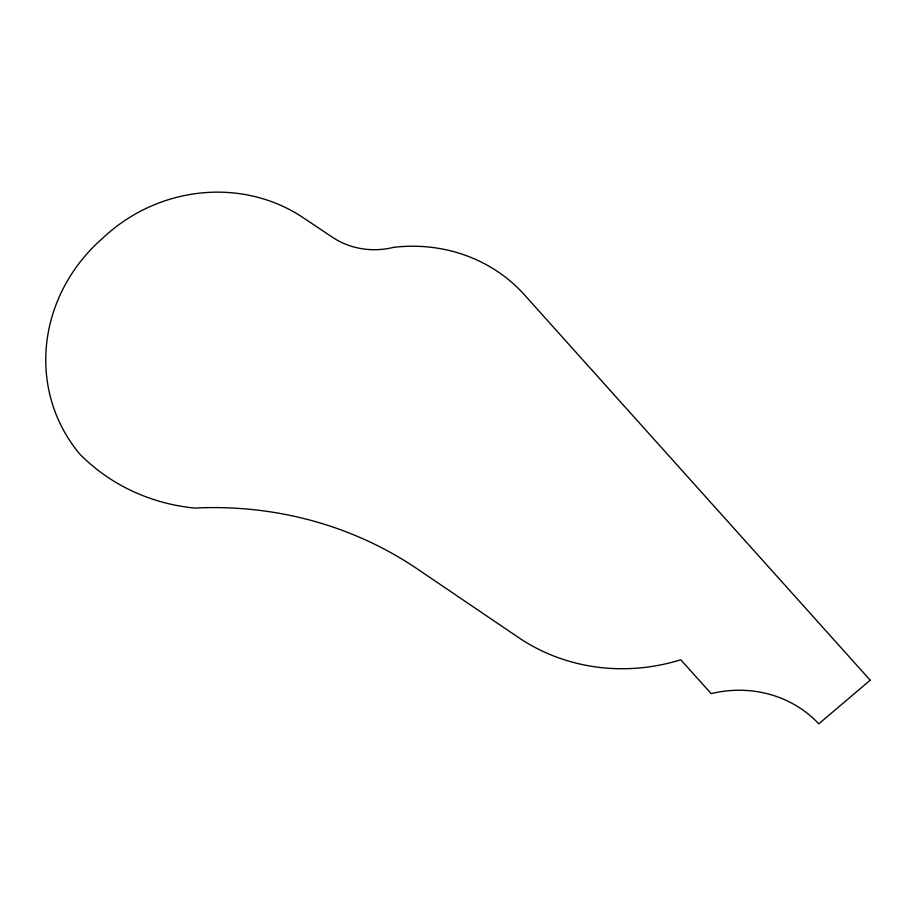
<?xml version="1.0" encoding="UTF-8"?>
<svg xmlns="http://www.w3.org/2000/svg" width="916" height="916" viewBox="0 0 916 916"><rect width="100%" height="100%" fill="white"/><g stroke="black" fill="none" stroke-linecap="round" stroke-linejoin="round"><path stroke-width="1.37" d="M870.2 680.199L818.79 723.835A114.294 107.332 -28 0 0 711.182 693.63L680.794 659.783A190.436 178.838 -28 0 1 518.651 637.605L417.078 568.779A374.243 351.446 -28 0 0 194.661 508.071A197.455 185.433 -28 0 1 79.726 454.015A164.25 154.243 -28 0 1 102.89 238.011A158.731 149.068 -28 0 1 303.013 217.573L332.485 237.267A77.677 72.937 -28 0 0 393.525 247.366A157.483 147.888 -28 0 1 524.307 294.7L870.2 680.199"/></g></svg>
